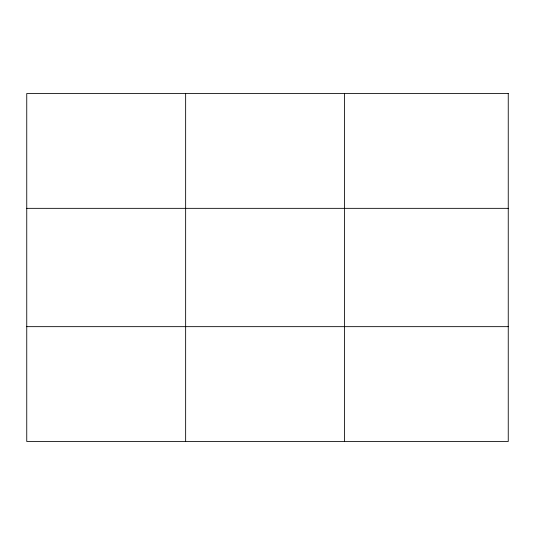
<?xml version="1.0" encoding="UTF-8"?>
<svg xmlns="http://www.w3.org/2000/svg" width="535" height="535" viewBox="0 0 535 535"><rect width="100%" height="100%" fill="white"/><g stroke="black" fill="none" stroke-linecap="round" stroke-linejoin="round"><path stroke-width="0.8" d="M185.645 93.505L185.645 441.495M344.54 93.505L344.54 441.495M26.75 208.342L508.25 208.342M26.75 326.658L508.25 326.658M508.25 93.505L508.25 441.495L26.75 441.495L26.75 93.505L508.25 93.505"/></g></svg>
